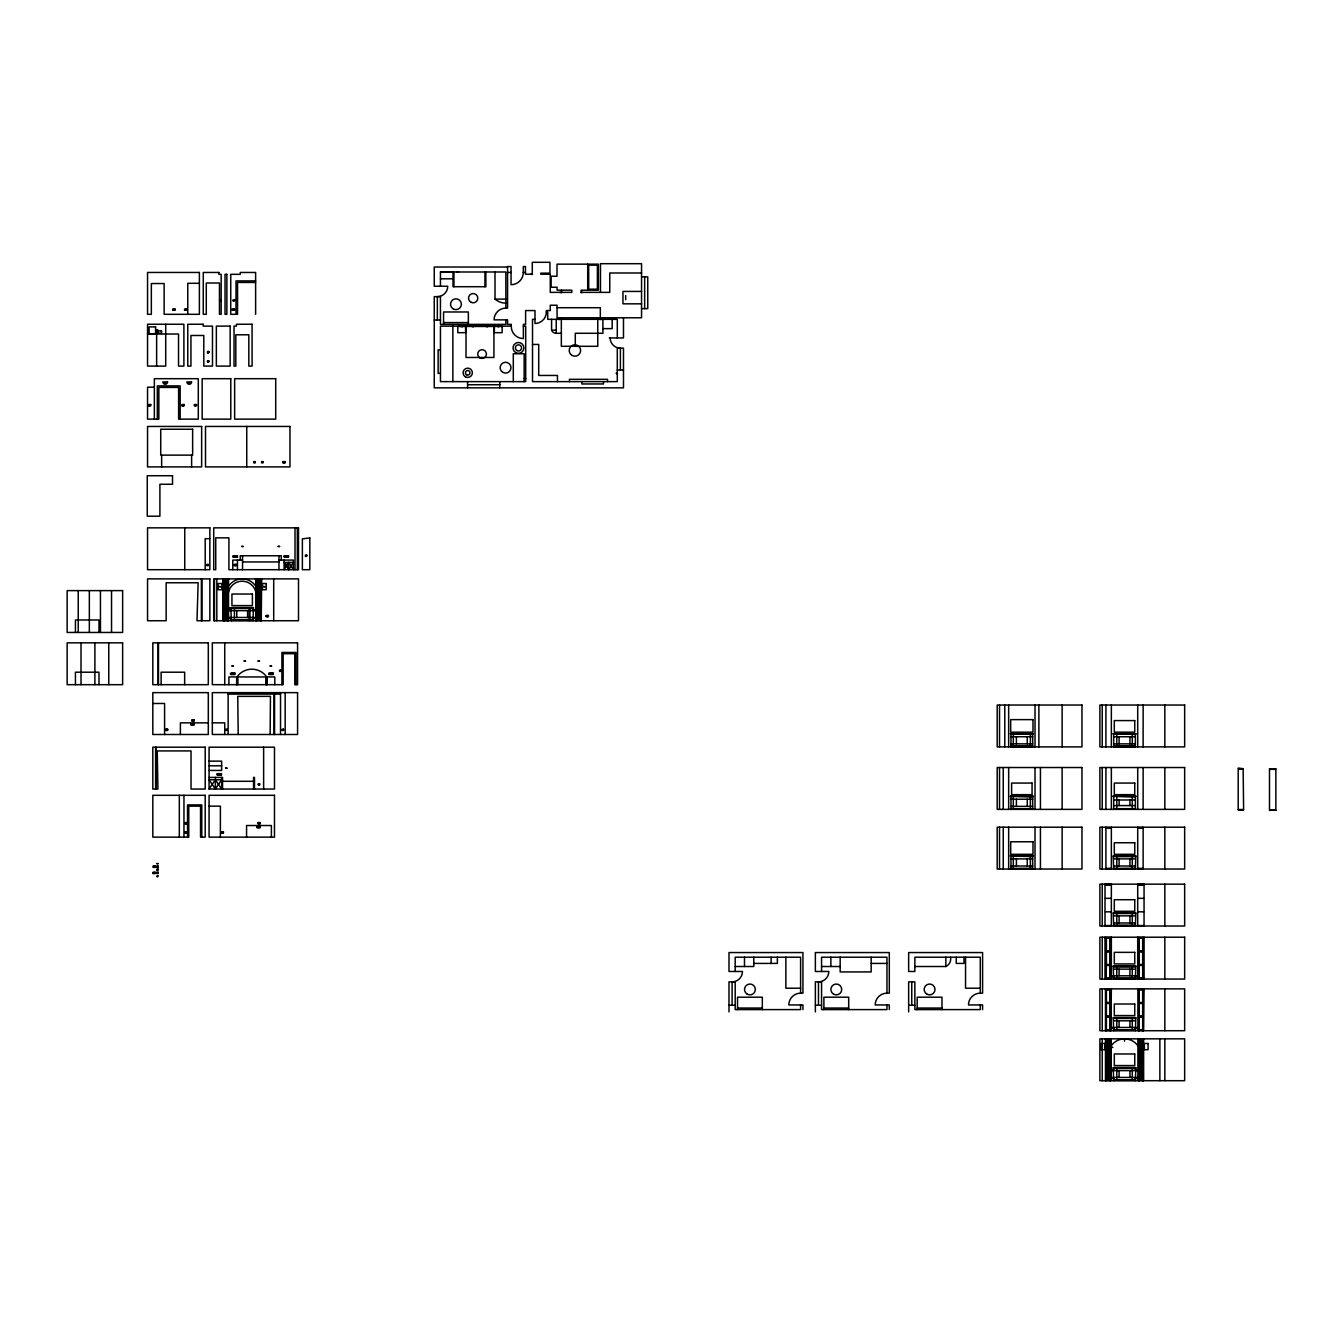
<?xml version="1.0" encoding="UTF-8"?>
<svg xmlns="http://www.w3.org/2000/svg" width="1343" height="1343" viewBox="0 0 1343 1343"><rect width="100%" height="100%" fill="white"/><g stroke="black" fill="none" stroke-linecap="round" stroke-linejoin="round"><path stroke-width="1.5" d="M224.029 606.163L224.029 586.169L225.809 579.823L227.152 581.401M224.919 619.811L224.029 610.276L224.919 607.086L224.029 607.086L224.029 619.794L227.605 619.794L227.588 579.823L222.636 578.883M950.71 957.206L950.71 958.969A8.327 8.327 0 0 1 945.858 966.507L914.868 966.507M1106.095 1039.784L1106.095 1080.695L1099.883 1080.695L1099.883 1038.844L1184.66 1038.844L1184.66 1080.695L1106.397 1080.695L1106.397 1039.784L1105.004 1038.861M1109.519 1055.01L1108.176 1053.416L1107.287 1056.588L1109.066 1062.951L1108.176 1066.124L1109.973 1062.951L1109.083 1059.778L1109.973 1056.605L1109.083 1053.416L1106.397 1053.416L1109.083 1062.951M1109.973 1080.695L1109.956 1039.784L1107.287 1049.319L1108.176 1052.492L1109.519 1050.898M1142.675 1080.695L1142.658 1039.784L1139.099 1052.492L1139.099 1080.695M154.126 872.883L155.217 872.883L154.126 872.984M156.913 876.173L157.668 876.828L158.054 875.821M185.67 309.729C188.104 308.974 183.068 310.485 185.636 309.612M191.965 724.616C196.347 724.112 189.951 724.599 191.864 724.582M218.17 774.357C221.142 774.693 215.316 774.105 218.103 774.139M233.363 309.696C235.697 308.924 230.761 310.468 233.397 309.545M222.317 832.425C219.362 832.492 225.439 832.559 222.35 832.459M287.419 556.556C290.289 555.985 284.615 556.757 287.352 556.69M256.731 620.735L256.731 606.163L258.511 606.163L258.964 602.99L258.511 593.455L259.854 595.05M154.143 872.782L153.052 873.118L154.059 872.715M224.919 589.342L227.588 579.823L228.982 578.883M227.152 604.568L225.825 606.163L226.715 602.99L224.919 596.611L225.809 593.455L226.715 593.455L227.605 599.801L225.825 606.163L224.482 604.568M224.919 602.99L227.605 593.455M224.482 608.681L225.809 607.086L226.698 610.276L225.809 611.82L224.919 610.242L226.698 607.086L227.605 610.276L226.715 619.811M224.029 619.794L227.152 611.854M260.307 620.735L256.731 607.086L260.307 607.086L260.307 619.794L256.731 619.794L260.307 607.086L260.29 579.823L255.338 578.883M1109.066 1039.784L1109.956 1049.319L1108.176 1052.492L1106.397 1046.13L1108.176 1039.784L1111.349 1038.861M1108.176 1064.512L1107.287 1062.934L1109.973 1053.416L1109.083 1053.416M1106.397 1079.772L1109.956 1079.772L1106.397 1067.064L1108.176 1067.064L1109.066 1070.237L1108.176 1071.798L1107.287 1070.22L1108.176 1067.064L1109.956 1067.064L1106.397 1079.772M1107.287 1079.772L1106.397 1070.237L1107.287 1067.064M1109.519 1078.177L1108.176 1079.772L1107.287 1076.599L1109.956 1070.237L1109.066 1067.064M1142.221 1068.642L1142.658 1067.064L1139.099 1067.064L1142.675 1079.772L1139.099 1079.772L1142.221 1068.642L1140.879 1067.064L1139.552 1068.642M224.919 579.823L224.029 582.996L224.919 592.532M224.701 583.785L225.809 579.823L224.482 581.401M224.919 606.163L224.029 596.628L224.919 593.455L224.029 593.455L226.715 602.99M224.029 592.532L225.809 592.532L227.588 586.169L225.809 579.823L224.029 582.996L227.605 589.342L226.698 592.532M224.482 595.05L225.809 593.455L227.605 596.628L226.715 599.817L227.605 602.99L226.715 606.163L227.605 606.163M227.152 608.681L225.809 607.086L224.029 610.276L226.715 616.622L225.809 618.183L224.919 616.605L227.605 607.086M257.621 579.823L256.731 606.163L260.307 593.455L256.731 593.455L260.307 606.163L259.4 606.163L260.29 602.99L259.417 593.455M257.621 593.455L256.731 596.628L257.621 606.163M259.4 592.532L260.29 589.342L259.4 579.807M257.621 607.086L256.731 610.276L257.621 619.794M257.184 604.568L258.511 606.163L260.307 599.801L258.511 593.455L257.184 595.05M259.417 619.794L260.307 610.276L259.417 607.086M1109.519 1041.379L1107.287 1039.784L1106.397 1042.957L1107.287 1052.492M1107.068 1043.746L1108.176 1039.784L1106.85 1041.379L1109.956 1052.492L1106.397 1052.492M1107.287 1053.416L1106.397 1062.951L1107.287 1066.124L1109.519 1064.546M1106.85 1050.898L1108.176 1052.492L1109.956 1046.147L1108.176 1039.784L1106.397 1042.957L1109.956 1049.319L1109.066 1052.492M1106.85 1064.546L1108.176 1066.124L1109.956 1059.778L1109.956 1056.605L1108.176 1053.416L1106.85 1055.01M1106.397 1073.41L1108.176 1067.064L1109.519 1068.642M1109.083 1079.772L1109.956 1070.237L1108.176 1067.064L1106.85 1068.642M1144.051 1038.844L1139.989 1039.784L1139.099 1042.957L1139.989 1046.13L1139.099 1052.492L1142.658 1052.492L1139.099 1039.784L1139.989 1052.492M1139.989 1053.416L1139.099 1056.605L1139.989 1066.124M1141.768 1052.492L1142.658 1042.957L1141.768 1039.784M1139.989 1067.064L1139.099 1070.237L1139.989 1079.772M1141.768 1066.124L1142.675 1066.124L1139.099 1053.416L1142.658 1053.416L1139.099 1066.124L1141.768 1066.124L1142.658 1062.951L1141.768 1053.416M1141.785 1079.772L1142.675 1076.582L1139.099 1070.237L1140.879 1067.064L1142.675 1073.41L1140.879 1079.772L1139.552 1078.177M258.292 581.401L258.292 584.574M258.729 584.574L258.729 581.401M258.292 587.764L258.292 590.937M258.746 590.937L258.746 587.764M258.292 595.05L258.292 598.223M258.746 598.223L258.746 595.05M258.292 601.395L258.292 604.568M258.746 604.568L258.746 601.395M258.292 608.681L258.292 611.854M258.746 611.854L258.746 608.681M258.292 615.044L258.292 618.216M258.746 618.216L258.746 615.044M1140.66 1041.379L1140.66 1044.552M1141.097 1044.552L1141.097 1041.379M1140.66 1047.725L1140.66 1050.898M1141.097 1050.898L1141.097 1047.725M1140.66 1055.01L1140.66 1058.183M1141.114 1058.183L1141.114 1055.01M1140.66 1061.356L1140.66 1064.546M1141.114 1064.546L1140.879 1053.416L1142.221 1055.01M1140.66 1068.642L1140.66 1071.832M1141.114 1071.832L1141.114 1068.642M1140.66 1075.004L1140.66 1078.177M1141.114 1078.177L1141.114 1075.004M261.23 620.735L261.684 578.883M1111.349 979.064L1111.349 937.213M1110.896 1030.719L1111.349 988.868M1144.051 979.064L1144.051 937.213M1143.598 1030.719L1144.051 988.868M253.004 620.735L253.474 607.556L230.845 607.556L231.315 620.735M1105.004 979.064L1105.004 937.213M1135.372 979.064L1135.842 965.886L1113.213 965.886L1113.683 979.064M1137.706 979.064L1137.706 937.213M1135.372 1030.719L1135.842 1017.541L1113.213 1017.541L1113.683 1030.719M1135.372 1080.695L1135.842 1067.517L1113.213 1067.517L1113.683 1080.695M224.482 590.937L225.809 592.532L227.605 589.342L226.698 579.823M226.262 595.05L227.605 596.628L224.029 602.99L225.825 606.163L227.605 602.99L224.029 596.628L225.809 593.455L227.152 595.05M258.511 606.163L258.511 593.455L256.731 599.801L258.511 606.163L260.29 602.99L256.731 596.628L258.511 593.455L260.307 596.628L256.731 602.99L258.511 606.163L259.854 604.568M1108.63 1055.01L1109.973 1056.605L1106.397 1062.951L1108.176 1066.124L1109.973 1062.951L1106.397 1056.605L1108.176 1053.416L1109.083 1056.605L1108.176 1058.15M1109.519 1071.832L1106.397 1076.599L1108.176 1079.772L1109.973 1073.41L1108.176 1067.064L1106.397 1070.237L1109.973 1076.599L1108.176 1079.772L1106.85 1078.177M224.919 582.963L225.809 587.764L224.919 589.342L225.809 592.532L227.605 592.532L224.029 579.823M224.919 596.628L225.809 593.455L226.715 596.628L225.809 598.189M225.809 601.395L224.919 602.99L225.809 604.551M224.919 610.259L225.809 607.086L227.605 610.276L224.029 616.622L225.825 619.811L227.152 618.216M224.919 616.622L225.809 613.449L224.482 611.854M1107.287 1049.303L1108.176 1047.725L1107.287 1042.94M1107.287 1062.951L1108.176 1061.373M1107.287 1070.237L1108.176 1067.064M1107.287 1076.582L1106.85 1075.004L1108.176 1073.41L1109.083 1076.599L1108.176 1078.144L1107.287 1076.566L1108.176 1073.41L1106.85 1071.832M225.809 584.558L226.698 582.996L225.809 579.823L227.588 582.996L224.029 589.342L225.809 592.532L227.152 590.937M225.809 590.903L226.698 589.359L225.809 587.764M1108.176 1044.518L1109.066 1042.957L1108.176 1039.784L1109.956 1042.957L1106.397 1049.319L1108.176 1052.492M1108.176 1050.881L1109.066 1049.319L1108.176 1047.725M278.975 560.081L293.378 560.081L293.378 569.701L288.745 562.415L284.095 569.701L284.095 560.081M288.745 569.701L293.378 562.415L284.095 562.415L288.745 569.701L288.745 562.415M1111.349 869.039L1111.349 827.204M1143.128 869.039L1143.128 827.204M1243.148 768.851L1238.196 768.146L1238.196 809.997L1243.618 809.997L1243.148 768.851L1238.649 768.851M1105.927 869.039L1105.927 827.204M1111.349 926.015L1111.349 884.164M1135.372 869.039L1135.842 855.877L1113.213 855.877L1113.683 869.039M1137.706 869.039L1137.706 827.204M1105.004 926.015L1105.004 884.164M1144.051 926.015L1144.051 884.164M1135.372 926.015L1135.842 912.837L1113.213 912.837L1113.683 926.015M1137.706 926.015L1137.706 884.164M1275.85 810.5L1275.85 768.649M1269.488 810.5L1269.488 768.649M209.072 789.046L209.072 747.195L274.476 747.195L274.476 789.046L209.072 789.046L215.35 779.746L221.629 789.046L221.629 777.412M215.35 789.046L221.629 779.746L209.072 779.746L215.35 789.046L215.35 777.412M195.591 405.653L195.591 404.73M233.716 673.363L233.716 674.304M271.085 674.304L271.84 673.363M225.372 581.401L224.029 582.996L225.372 584.574M226.262 584.574L227.588 582.996L226.262 581.401M225.809 592.532L224.482 587.764L227.152 584.574M225.372 587.764L224.029 589.342L225.372 590.937M226.262 590.937L227.605 589.342L226.262 587.764M226.262 598.223L227.605 596.628M225.825 606.163L224.482 601.395L227.152 598.223M225.372 601.395L224.029 602.99L225.372 604.568M226.262 604.568L227.605 602.99L226.262 601.395M225.372 608.681L224.029 610.276L225.372 611.854M226.262 611.854L227.588 610.276L226.262 608.681M225.809 613.449L227.605 616.622L225.825 619.811L224.482 615.044L225.809 613.449L227.152 615.044M225.372 615.044L224.029 616.622L225.372 618.216M226.262 618.216L227.605 616.622L226.262 615.044M257.184 581.401L258.511 579.823L259.854 581.401M258.074 581.401L256.731 582.996L260.29 589.342L258.511 592.532L257.184 590.937M258.964 584.574L260.29 582.996L258.511 579.823L256.731 582.996L258.074 584.574M259.854 590.937L258.511 592.532L257.184 587.764L259.854 584.574M258.074 587.764L256.731 589.342L257.621 592.532M258.964 590.937L260.29 589.342L258.964 587.764M258.074 595.05L256.731 596.628L258.074 598.223M258.964 598.223L260.29 596.628L258.964 595.05M257.184 601.395L259.854 598.223M258.074 601.395L256.731 602.99L258.074 604.568M258.964 604.568L260.29 602.99L258.964 601.395M257.184 608.681L258.527 607.086L259.854 608.681M258.074 608.681L256.731 610.276L260.307 616.622L258.527 619.794L257.184 618.216M258.964 611.854L260.307 610.276L258.527 607.086L256.731 610.276L258.074 611.854M259.854 618.216L258.527 619.794L257.184 615.044L259.854 611.854M258.074 615.044L256.731 616.622L258.527 619.794L260.307 613.449L258.527 607.086L257.184 615.044M258.964 618.216L260.307 616.622L258.964 615.044M1107.74 1041.379L1106.397 1042.957L1107.74 1044.552M1108.63 1044.552L1109.956 1042.957L1108.63 1041.379M1106.85 1047.725L1109.519 1044.552M1107.74 1047.725L1106.397 1049.319L1107.74 1050.898M1108.63 1050.898L1109.956 1049.319L1108.63 1047.725M1107.74 1055.01L1106.397 1056.605L1107.74 1058.183M1108.63 1058.183L1109.973 1056.605M1108.176 1066.124L1106.85 1061.373L1109.519 1058.183M1107.74 1061.373L1106.397 1062.951L1107.74 1064.546M1108.63 1064.546L1109.973 1062.951L1108.63 1061.373M1107.74 1068.642L1106.397 1070.237L1107.74 1071.832M1108.63 1071.832L1109.956 1070.237L1108.63 1068.642M1107.74 1075.004L1106.397 1076.599L1107.74 1078.177M1108.63 1078.177L1109.973 1076.599L1108.63 1075.004M1139.552 1041.379L1140.879 1039.784L1142.221 1041.362M1140.442 1041.379L1139.099 1042.957L1142.658 1049.319L1140.879 1052.492L1139.552 1050.898M1141.332 1044.552L1142.658 1042.957L1140.879 1039.784L1139.099 1042.957L1140.442 1044.552M1142.221 1050.898L1140.879 1052.492L1139.552 1047.725L1142.221 1044.552M1140.442 1047.725L1139.099 1049.319L1140.879 1052.492L1142.658 1046.13L1140.879 1039.784L1139.552 1047.725M1141.332 1050.898L1142.658 1049.319L1141.332 1047.725M1139.552 1055.01L1140.879 1053.416L1142.658 1056.605L1139.099 1062.951L1140.879 1066.124L1142.221 1064.546M1140.442 1055.01L1139.099 1056.605L1142.658 1062.951L1140.879 1066.124L1139.552 1064.546M1141.332 1058.183L1142.658 1056.605L1141.332 1055.01M1142.221 1058.183L1140.879 1066.124L1139.552 1061.356L1142.221 1058.183L1140.879 1053.416L1139.099 1056.605L1140.442 1058.183M1140.442 1061.356L1139.099 1062.951L1140.442 1064.546M1141.332 1064.546L1142.658 1062.951L1141.332 1061.356M1140.442 1068.642L1139.099 1070.237L1140.442 1071.832M1141.332 1071.832L1142.675 1070.237L1141.785 1067.064M1142.221 1078.177L1140.879 1079.772L1139.552 1075.004L1142.221 1071.832M1140.442 1075.004L1139.099 1076.599L1140.879 1079.772L1142.675 1076.582L1141.785 1073.41L1142.675 1070.237L1140.879 1067.064L1139.552 1075.004M1141.332 1078.177L1142.675 1076.582L1141.332 1075.004M225.372 595.05L224.029 596.628L225.372 598.223M208.601 351.681L207.678 352.621L208.601 351.681L207.678 351.681L208.601 352.621M1032.683 734.42L1033.455 733.714L1010.221 733.714L1032.683 734.42L1032.683 746.893M1032.683 796.903L1033.455 796.198L1010.221 796.198L1032.683 796.903L1032.683 809.376M1135.372 734.42L1136.161 733.714L1112.911 733.714L1135.372 734.42L1135.372 746.893M1032.683 856.565L1033.455 855.877L1010.221 855.877L1032.683 856.565L1032.683 869.039M1135.372 796.903L1136.161 796.198L1112.911 796.198L1135.372 796.903L1135.372 809.376M156.997 332.074C157.282 326.836 156.695 334.961 156.93 332.04M224.029 620.735L223.878 578.883M507.57 267.022L434.259 267.022L434.259 286.244L447.739 286.244A10.391 10.391 0 0 1 437.348 296.635L437.348 320.037M440.454 286.244L440.454 271.991L505.858 271.991L505.858 308.101A11.785 11.785 0 0 0 494.073 319.869L507.57 319.869L507.57 324.368L511.28 324.368L511.28 326.467A12.087 12.087 0 0 0 523.367 338.554L523.367 324.368L525.617 324.368L525.617 310.569L535.001 310.569L535.001 323.512A11.55 11.55 0 0 0 546.383 311.979L546.383 310.569L550.261 310.569L550.261 305.23L557.076 305.23L557.076 317.787L641.551 317.787L641.551 263.698L600.472 263.698L600.472 292.371M507.57 272.444L511.045 272.444M505.858 308.101L507.57 308.101L507.57 266.552L511.045 266.552L511.045 284.699A12.238 12.238 0 0 0 523.3 272.444L525.466 272.444M641.551 272.998L609.772 272.998L609.772 292.371L581.099 292.371M532.281 274.224L525.466 274.224L525.466 266.552L523.3 266.552L523.3 272.444M641.551 276.859L647.746 276.859L647.746 308.638L641.551 308.638M440.454 278.807L453.011 278.807M255.606 280.905L236.015 280.905L236.015 314.312M255.539 282.45L237.56 282.45L237.56 314.312L230.744 314.312L230.744 274.325L240.279 274.325L240.279 272.461L255.623 272.461L255.623 314.312M199.385 283.306L187.768 283.306L187.768 314.312M641.551 291.431L622.951 291.431L622.951 303.837L641.551 303.837M495.013 271.991L495.013 299.12L505.858 299.12M220.94 299.724L219.681 299.724L219.681 301L220.94 301M557.076 307.715L600.321 307.715L600.321 317.787M546.383 311.979L547.709 311.979L547.709 319.332L617.293 319.332L617.293 337.932M535.001 319.332L532.516 319.332L532.516 381.63L617.293 381.63L617.293 348.156L623.488 348.156L623.488 387.842L434.259 387.842L434.259 296.635L440.454 296.635L440.454 324.368L505.858 324.368L505.858 319.869M434.259 320.037L440.454 320.037M443.559 322.589L468.354 322.589M511.28 326.148L440.454 326.148L440.454 381.63L525.701 381.63L525.701 326.148L523.367 326.148M602.889 328.632L612.173 328.632L612.173 319.332M551.587 319.332L551.587 330.177L556.237 330.177M156.359 330.966L157.635 330.966M156.359 332.074L157.635 332.074M551.587 330.177A4.868 4.868 0 0 0 556.237 333.282L561.34 333.282M147.545 334.021L178.535 334.021L178.535 366.102L183.89 366.102L183.89 324.251L147.545 324.251L147.545 366.102L165.709 366.102L165.709 324.251M609.386 337.932L623.488 337.932L623.488 317.787M532.516 344.446L538.711 344.446L538.711 375.452L557.463 375.452L557.463 381.647M440.454 349.784L438.137 349.784L438.137 373.354L440.454 373.354M617.293 370.013L623.488 370.013M617.293 373.27L616.135 373.27L617.293 374.042M524.156 378.541L525.701 378.541M467.582 384.736L499.814 384.736M154.361 387.204L147.545 387.204L147.545 419.134L158.86 419.134L158.86 387.439L178.619 387.439L178.619 419.134L198.294 419.134L198.294 378.692L154.361 378.692L154.361 419.134M148.72 404.73L148.72 405.653M149.812 404.73L149.812 405.653M195.255 404.73L195.255 405.653M209.844 538.694L205.194 538.694L205.194 569.701M236.486 556.052L237.258 556.992M284.28 556.052L285.035 556.992M286.126 556.052L285.371 556.992M242.546 560.081L232.792 560.081L232.792 569.701M242.546 561.945L278.975 561.945M222.787 579.202L228.83 579.202M255.489 579.202L261.532 579.202M222.938 579.505L228.679 579.505M255.64 579.505L261.381 579.505M261.23 579.823L260.29 579.823L256.731 592.532L260.307 592.532L256.731 579.823L256.731 589.342L258.511 592.532L260.29 586.169L258.511 579.823L257.184 587.764M224.029 592.834L227.605 592.834M256.731 592.834L260.307 592.834M224.029 593.153L227.605 593.136M256.731 593.136L260.307 593.136M224.029 606.482L227.605 606.465M256.731 606.465L260.307 606.465M224.029 606.784L227.605 606.784M256.731 606.784L260.307 606.784M253.323 607.875L227.521 608.026L227.605 620.735M231.164 608.178L253.172 608.178M231.315 608.48L253.004 608.48M228.528 609.722L231.315 609.722M253.004 609.722L255.808 609.722M228.528 610.041L231.315 610.041M253.004 610.041L255.808 610.041M228.528 610.343L231.315 610.343M253.004 610.343L255.808 610.343M228.528 610.662L255.808 610.662M228.528 617.478L255.808 617.478M228.528 617.78L231.315 617.78M253.004 617.78L255.808 617.78M228.528 618.099L231.315 618.099M253.004 618.099L255.808 618.099M228.528 618.401L231.315 618.401M253.004 618.401L255.808 618.401M231.315 619.794L253.004 619.794M224.029 620.113L227.605 620.113M231.315 620.113L253.004 620.113M256.731 620.113L260.307 620.113M224.029 620.416L227.605 620.416M256.731 620.416L260.307 620.416M223.106 620.735L298.499 620.735L298.499 578.883L213.722 578.883L213.722 620.735L223.106 620.735L223.106 579.823M231.315 620.416L253.004 620.416M234.051 673.363L234.051 674.304M236.972 684.678L236.972 676.939L266.737 676.939L266.737 684.678M228.142 694.096L280.519 694.096M152.817 703.48L164.585 703.48L164.585 734.487M208.299 722.853L180.398 722.853L180.398 734.487M212.328 722.853L224.734 722.853L224.734 734.487M1010.725 734.185L1032.952 734.185M1113.431 734.185L1135.641 734.185M1010.994 736.736L1032.683 736.736M1113.683 736.736L1135.372 736.736M1010.994 743.871L1032.683 743.871M1113.683 743.871L1135.372 743.871M1010.994 746.188L1032.683 746.188M1113.683 746.188L1135.372 746.188M1010.994 746.423L1032.683 746.423M1113.683 746.423L1135.372 746.423M1010.994 746.658L1032.683 746.658M1113.683 746.658L1135.372 746.658M209.072 761.145L221.629 761.145L221.629 770.446L209.072 770.446M209.072 765.795L221.629 765.795M1238.498 768.616L1243.299 768.616M1269.655 768.884L1275.699 768.884M1269.806 769.119L1275.548 769.119M1269.958 769.354L1275.38 769.354M221.293 773.853L221.293 774.777M209.072 777.412L222.552 777.412L222.552 789.046M221.629 781.29L254.482 781.29M1010.473 796.433L1033.203 796.433M1113.162 796.433L1135.893 796.433M1010.994 799.219L1032.683 799.219M1113.683 799.992L1135.372 799.992M1113.683 805.582L1135.372 805.582M209.072 806.153L220.386 806.153L220.386 837.142M1010.994 806.354L1032.683 806.354M1010.994 808.671L1032.683 808.671M1113.683 808.671L1135.372 808.671M1010.994 808.906L1032.683 808.906M1113.683 808.906L1135.372 808.906M1010.994 809.141L1032.683 809.141M1113.683 809.141L1135.372 809.141M1238.498 809.527L1243.299 809.527M1238.347 809.762L1243.467 809.762M1269.958 809.795L1275.38 809.795M1269.806 810.03L1275.548 810.03M1269.655 810.265L1275.699 810.265M185.368 822.739L186.291 822.739M185.368 823.662L186.291 823.662M1106.246 827.674L1111.047 827.674M1138.008 827.657L1142.809 827.657M1106.397 827.892L1110.896 827.892M1138.176 827.892L1142.658 827.892M1010.473 856.095L1033.203 856.095M1113.364 856.095L1135.691 856.095M1010.725 856.33L1032.952 856.33M1113.532 856.33L1135.54 856.33M1113.683 856.565L1135.372 856.565M1010.994 858.899L1032.683 858.899M1113.683 858.899L1135.372 858.899M1010.994 866.017L1032.683 866.017M1113.683 866.017L1135.372 866.017M1010.994 868.35L1032.683 868.35M1106.397 868.35L1110.896 868.35M1113.683 868.35L1135.372 868.35M1138.176 868.35L1142.658 868.35M1010.994 868.82L1032.683 868.585M1106.095 868.82L1111.198 868.82M1113.683 868.82L1135.372 868.585M1137.857 868.803L1142.977 868.803M1105.155 884.399L1111.198 884.399M1137.857 884.399L1143.9 884.399M1105.306 884.634L1111.047 884.634M1138.008 884.634L1143.749 884.634M1105.474 884.869L1110.896 884.869M1138.176 884.869L1143.598 884.869M1105.474 898.349L1110.896 898.349M1138.176 898.349L1143.598 898.349M1105.474 911.83L1110.896 911.83M1138.176 911.83L1143.598 911.83M1113.364 913.072L1135.691 913.072M1113.683 913.542L1135.372 913.542M1113.683 915.859L1135.372 915.859M1113.683 922.994L1135.372 922.994M1113.683 925.31L1135.372 925.31M1105.306 925.545L1111.047 925.545M1113.683 925.545L1135.372 925.545M1138.008 925.545L1143.749 925.545M1105.155 925.78L1111.198 925.78M1113.683 925.78L1135.372 925.78M1137.857 925.78L1143.9 925.78M1105.155 937.532L1111.198 937.532M1137.857 937.532L1143.9 937.532M1105.306 937.834L1111.047 937.834M1138.008 937.834L1143.749 937.834M1105.474 938.153L1110.896 938.153M1138.176 938.153L1143.598 938.153M1106.397 938.153L1106.397 950.861L1109.956 950.861L1109.973 978.14M1139.099 950.861L1142.658 950.861M1106.397 950.861L1109.956 951.163M1139.099 951.163L1142.658 951.163M1106.397 951.482L1109.956 951.482M1139.099 951.482L1142.658 951.482M1106.397 951.784L1109.956 951.784M1139.099 951.784L1142.658 951.784M753.792 963.418L777.362 963.418L777.362 957.206M871.171 963.418L886.968 963.418M1106.397 964.492L1109.956 964.492M1139.099 964.492L1142.658 964.492M1106.397 964.811L1109.956 964.811M1139.099 964.811L1142.658 964.811M1106.397 965.113L1109.956 965.113M1139.099 965.113L1142.658 965.113M1106.095 938.153L1106.095 978.14L1106.397 965.432L1109.956 965.432M1138.797 938.153L1138.797 978.14L1139.099 965.432L1142.658 965.432L1142.658 938.153M1113.364 966.205L1135.691 966.205M735.192 966.507L753.792 966.507L753.792 957.206M821.563 966.507L840.164 966.507M1113.532 966.507L1135.54 966.507M1113.683 966.826L1135.372 966.826M1113.683 969.142L1135.372 969.142M1110.896 975.807L1138.176 975.807M1110.896 976.126L1113.683 976.126M1135.372 976.126L1138.176 976.126M1110.896 976.428L1113.683 976.428M1135.372 976.428L1138.176 976.428M1110.896 976.747L1113.683 976.747M1135.372 976.747L1138.176 976.747M1105.474 978.14L1110.896 978.14M1113.683 978.14L1135.372 978.14M1138.176 978.14L1143.598 978.14M1113.683 978.443L1135.372 978.443M1105.306 978.443L1111.047 978.443M1113.683 978.762L1135.372 978.762M1138.008 978.443L1143.749 978.443M800.596 988.213L785.873 988.213L785.873 957.206M980.272 988.213L965.55 988.213L965.55 957.206M1105.155 989.187L1111.198 989.187M1137.857 989.17L1143.9 989.17M1105.306 989.489L1111.047 989.489M1138.008 989.489L1143.749 989.489M1105.004 988.868L1105.474 989.791L1110.896 989.791M1137.706 988.868L1138.176 989.791L1143.598 989.791M802.929 1009.6L802.929 1004.95L788.828 1004.95A11.785 11.785 0 0 1 800.596 993.165L802.929 993.165L802.929 952.556L728.997 952.556L728.997 971.476L742.478 971.476A10.391 10.391 0 0 1 732.103 981.851L732.103 1005.252M889.301 1009.6L889.301 1004.95L875.2 1004.95A11.785 11.785 0 0 1 886.968 993.165L889.301 993.165L889.301 952.556L815.369 952.556L815.369 971.476L828.849 971.476A10.391 10.391 0 0 1 818.475 981.851L818.475 1005.252M980.272 993.165L982.589 993.165L982.589 952.556L908.657 952.556L908.657 971.476L914.868 971.476L914.868 957.206L980.272 957.206L980.272 993.165A11.785 11.785 0 0 0 968.488 1004.95L982.589 1004.95L982.589 1009.6M1106.397 989.791L1106.397 1002.499L1109.956 1002.516L1109.973 1030.719M1139.099 1002.499L1142.658 1002.499M1106.397 1002.499L1109.956 1002.818M1139.099 1002.818L1142.658 1002.818M1106.397 1003.12L1109.956 1003.12M1139.099 1003.12L1142.658 1003.12M1106.397 1003.439L1109.956 1003.439M1139.099 1003.439L1142.658 1003.439M728.997 1005.252L735.192 1005.252M815.369 1005.252L821.563 1005.252M908.657 1005.252L914.868 1005.252M737.525 1008.056L762.32 1008.056M823.897 1008.056L848.692 1008.056M917.185 1008.056L941.98 1008.056M1106.397 1016.147L1109.956 1016.147M1139.099 1016.147L1142.658 1016.147M1106.397 1016.45L1109.956 1016.45M1139.099 1016.45L1142.658 1016.45M1106.397 1016.769L1109.956 1016.769M1139.099 1016.769L1142.658 1016.769M1106.095 989.791L1106.095 1030.719L1099.883 1030.719L1099.883 988.868L1184.66 988.868L1184.66 1030.719L1106.397 1030.719L1106.397 1017.071L1109.956 1017.071M1139.099 1030.719L1139.099 1017.071L1142.658 1017.071L1142.658 989.791M1113.364 1017.843L1135.691 1017.843M1113.532 1018.162L1135.54 1018.162M1113.683 1018.464L1135.372 1018.464M1113.683 1020.798L1135.372 1020.798M1110.896 1027.462L1138.176 1027.462M1110.896 1027.764L1113.683 1027.764M1135.372 1027.764L1138.176 1027.764M1110.896 1028.083L1113.683 1028.083M1135.372 1028.083L1138.176 1028.083M1110.896 1028.385L1113.683 1028.385M1135.372 1028.385L1138.176 1028.385M1106.397 1029.779L1109.973 1029.779M1113.683 1029.779L1135.372 1029.779M1139.099 1029.779L1142.675 1029.779L1142.658 1017.071M1106.397 1030.098L1109.973 1030.098M1113.683 1030.098L1135.372 1030.098M1139.099 1030.098L1142.675 1030.098M1106.397 1030.4L1109.973 1030.4M1113.683 1030.4L1135.372 1030.4M1139.099 1030.4L1142.675 1030.4M1105.155 1039.163L1111.198 1039.163M1137.857 1039.163L1143.9 1039.163M1105.306 1039.465L1111.047 1039.465M1138.008 1039.465L1143.749 1039.465M1137.706 1038.844L1139.989 1039.784M1107.287 1039.784L1106.397 1039.784L1106.85 1041.379M1106.397 1052.794L1109.956 1052.794M1139.099 1052.794L1142.658 1052.794M1106.397 1053.113L1109.956 1053.113M1139.099 1053.113L1142.658 1053.113M1106.397 1066.124L1107.287 1066.124M1106.397 1066.443L1109.956 1066.443M1139.099 1066.443L1142.658 1066.443M1106.397 1066.745L1109.956 1066.745M1139.099 1066.745L1142.658 1066.745M1113.364 1067.836L1135.691 1067.836M1113.532 1068.138L1135.54 1068.138M1113.683 1068.457L1135.372 1068.457M1110.896 1069.699L1113.683 1069.699M1135.372 1069.699L1138.176 1069.699M1110.896 1070.002L1113.683 1070.002M1135.372 1070.002L1138.176 1070.002M1110.896 1070.321L1113.683 1070.321M1135.372 1070.321L1138.176 1070.321M1110.896 1070.623L1138.176 1070.623M1110.896 1077.439L1138.176 1077.439M1110.896 1077.757L1113.683 1077.757M1135.372 1077.757L1138.176 1077.757M1110.896 1078.06L1113.683 1078.06M1135.372 1078.06L1138.176 1078.06M1110.896 1078.379L1113.683 1078.379M1135.372 1078.379L1138.176 1078.379M1113.683 1079.772L1135.372 1079.772M1113.683 1080.074L1135.372 1080.074M1106.397 1080.074L1109.973 1080.074M1139.099 1080.074L1142.675 1080.074M1106.397 1080.393L1109.973 1080.393M1113.683 1080.393L1135.372 1080.393M1139.099 1080.393L1142.675 1080.393M440.454 271.991L453.934 271.991L453.934 286.714M157.752 875.72L156.896 876.593M1112.827 1047.54L1110.896 1046.247A16.317 16.317 0 0 1 1138.176 1046.197M1109.519 1047.725L1106.85 1044.552M1109.519 1061.373L1106.85 1058.183M1108.176 1073.41L1109.519 1075.004M227.152 587.764L224.482 584.574M227.152 601.395L224.482 598.223M1141.332 1041.379L1142.658 1042.957L1139.099 1049.319L1140.442 1050.898M1139.552 1044.552L1142.221 1047.725M1139.552 1058.183L1142.221 1061.356M1141.332 1068.642L1142.675 1070.237L1139.099 1076.599L1140.442 1078.177M1139.552 1071.832L1142.221 1075.004M258.964 581.401L260.29 582.996L256.731 589.342L258.074 590.937M257.184 584.574L259.854 587.764M257.184 598.223L259.854 601.395M258.964 608.681L260.307 610.276L256.731 616.622L258.074 618.216M257.184 611.854L259.854 615.027M224.482 618.216L225.825 619.811L227.605 613.449L225.809 607.086L224.482 615.044M271.085 673.363L271.84 674.304M1108.176 1041.379L1109.066 1042.957M1108.176 1055.01L1109.066 1056.605M1108.176 1068.659L1109.066 1070.237M1108.176 1075.004L1109.066 1076.599M225.809 581.401L226.698 582.996M225.809 595.05L226.715 596.645M225.809 608.681L226.698 610.276M225.809 615.044L226.715 616.638M1139.552 1061.356L1140.879 1053.416L1140.879 1066.124L1141.114 1061.356M1106.85 1061.373L1108.176 1053.416L1109.956 1059.778M1106.397 1073.41L1106.85 1075.004M224.029 586.169L224.482 587.764M224.482 601.395L225.809 593.455L227.605 599.817M224.029 607.086L227.605 619.794M1143.296 978.14L1143.279 938.153M1142.977 978.14L1142.977 938.153M1142.658 965.432L1142.675 978.14M1138.478 978.14L1138.478 938.153M1110.594 978.14L1110.577 938.153M1110.577 1039.784L1110.594 1080.695M1110.275 978.14L1110.275 938.153M1110.275 1039.784L1110.275 1080.695M1105.776 978.14L1105.776 938.153M228.209 579.823L228.226 620.735M227.907 579.823L227.907 620.735M1164.834 705.025L1164.834 746.876M1164.834 767.508L1164.834 809.359M1164.834 827.187L1164.834 869.039M1164.834 884.147L1164.834 925.999M1164.834 937.213L1164.834 979.047M1164.834 988.851L1164.834 1030.702M1164.834 1038.844L1164.834 1080.695M1159.865 1038.844L1159.865 1080.695M1143.598 1039.784L1143.598 1080.695M1143.279 989.791L1143.296 1030.719M1143.279 1039.784L1143.296 1080.695M1143.128 705.041L1143.128 746.893M1143.128 767.524L1143.128 809.376M1142.977 989.791L1142.977 1030.719M1142.977 1039.784L1142.977 1080.695M1142.675 1029.779L1142.675 1030.719M1139.099 938.153L1139.099 965.432M1139.099 989.791L1139.099 1017.071M1138.797 989.791L1138.797 1030.719M1138.797 1039.784L1138.797 1080.695M1138.478 989.791L1138.478 1030.719M1138.478 1039.784L1138.478 1080.695M1138.176 989.791L1138.176 1030.719M1138.176 1039.784L1138.176 1080.695M1137.706 705.041L1137.706 746.893M1137.706 767.524L1137.706 809.376M1132.283 734.42L1132.283 746.188M1132.283 796.903L1132.283 808.671M1132.283 856.565L1132.283 868.35M1132.283 913.542L1132.283 925.31M1132.283 966.826L1132.283 978.14M1132.283 1018.464L1132.283 1029.779M1132.283 1068.457L1132.283 1079.772M1129.95 736.736L1129.95 743.871M1129.95 799.992L1129.95 805.582M1129.95 858.899L1129.95 866.017M1129.95 915.859L1129.95 922.994M1129.95 969.142L1129.95 975.807M1129.95 1020.798L1129.95 1027.462M1129.95 1070.774L1129.95 1077.439M1124.511 1038.861L1124.511 1041.178M1119.105 736.736L1119.105 743.871M1119.105 799.992L1119.105 805.582M1119.105 858.899L1119.105 866.017M1119.105 915.859L1119.105 922.994M1119.105 969.142L1119.105 975.807M1119.105 1020.798L1119.105 1027.462M1119.105 1070.774L1119.105 1077.439M1116.788 734.42L1116.788 746.188M1116.788 796.903L1116.788 808.671M1116.788 856.565L1116.788 868.35M1116.788 913.542L1116.788 925.31M1116.788 966.826L1116.788 978.14M1116.788 1018.464L1116.788 1029.779M1116.788 1068.457L1116.788 1079.772M1113.683 734.42L1113.683 746.893M1113.683 796.903L1113.683 809.376M1111.349 705.041L1111.349 746.893M1111.349 767.524L1111.349 809.376M1110.896 1039.784L1110.896 1080.695M1110.577 989.791L1110.594 1030.719M1110.275 989.791L1110.275 1030.719M1109.956 938.153L1109.956 950.861M1109.956 989.791L1109.956 1002.516M1106.397 951.163L1106.397 965.432M1106.397 1002.818L1106.397 1017.071M1106.397 1053.416L1106.397 1059.879M1105.927 705.041L1105.927 746.893M1105.927 767.524L1105.927 809.376M1105.776 989.791L1105.776 1030.719M1105.776 1039.784L1105.776 1080.695M1105.474 989.791L1105.474 1030.719M1105.474 1039.784L1105.474 1080.695M1102.217 705.041L1102.217 746.893M1102.217 767.524L1102.217 809.376M1102.217 827.204L1102.217 869.039M1102.217 884.164L1102.217 926.015M1102.217 937.213L1102.217 979.064M1102.217 988.868L1102.217 1030.719M1102.217 1038.844L1102.217 1080.695M1062.128 705.025L1062.128 746.876M1062.128 767.508L1062.128 809.359M1062.128 827.187L1062.128 869.039M1040.439 767.524L1040.439 809.376M1040.439 827.204L1040.439 869.039M1038.878 705.041L1038.878 746.893M1035.017 705.041L1035.017 746.893M1035.017 767.524L1035.017 809.376M1035.017 827.204L1035.017 869.039M1030.366 734.42L1030.366 746.188M1030.366 796.903L1030.366 808.671M1030.366 856.565L1030.366 868.35M1027.261 736.736L1027.261 743.871M1027.261 799.219L1027.261 806.354M1027.261 858.899L1027.261 866.017M1016.416 736.736L1016.416 743.871M1016.416 799.219L1016.416 806.354M1016.416 858.899L1016.416 866.017M1013.31 734.42L1013.31 746.188M1013.31 796.903L1013.31 808.671M1013.31 856.565L1013.31 868.35M1010.994 734.42L1010.994 746.893M1010.994 796.903L1010.994 809.376M1010.994 856.565L1010.994 869.039M1008.66 705.041L1008.66 746.893M1008.66 767.524L1008.66 809.376M1008.66 827.204L1008.66 869.039M1004.782 705.058L1004.782 746.909M1003.238 767.524L1003.238 809.376M1003.238 827.221L1003.238 869.055M999.528 705.041L999.528 746.893M999.528 767.524L999.528 809.376M999.528 827.204L999.528 869.039M980.272 1004.95L980.272 1009.6L914.868 1009.6L914.868 981.851L908.657 981.851L908.657 1011.917M963.989 957.206L963.989 963.418L956.25 963.418L956.25 957.206M945.858 957.206L945.858 966.507M941.98 1009.6L941.98 997.194L917.185 997.194L917.185 1009.6M911.763 981.851L911.763 1005.252M886.968 993.165L886.968 957.206L821.563 957.206L821.563 971.476M886.968 1004.95L886.968 1009.6L821.563 1009.6L821.563 981.851L815.369 981.851L815.369 1011.917M871.171 957.206L871.171 971.929L840.164 971.929L840.164 957.206M848.692 1009.6L848.692 997.194L823.897 997.194L823.897 1009.6M830.864 957.206L830.864 966.507M800.596 993.165L800.596 957.206L735.192 957.206L735.192 971.476M800.596 1004.95L800.596 1009.6L735.192 1009.6L735.192 981.851L728.997 981.851L728.997 1011.917M771.134 957.206L771.134 963.418M762.32 1009.6L762.32 997.194L737.525 997.194L737.525 1009.6M744.492 957.206L744.492 966.507M644.657 276.859L644.657 308.638M625.67 295.544L625.67 299.741M620.399 370.013L620.399 348.156A10.224 10.224 0 0 1 610.158 337.932M607.54 381.647L607.54 379.33L569.398 379.33L569.398 381.647M603.494 381.63L603.494 383.964L581.804 383.964L581.804 381.63M602.889 319.332L602.889 333.282L575.291 333.282L575.291 346.309M597.769 319.332L597.769 346.309L561.34 346.293L561.34 319.332M587.697 264.151L587.697 290.189M582.661 292.371L581.099 292.673L581.099 290.189L598.39 290.189L598.39 264.151L557.009 264.151L557.009 276.238L551.117 276.238L551.117 287.251L557.076 287.251L557.076 290.189L571.799 290.189L571.799 292.371L550.261 292.371L550.261 274.224L540.809 274.224L540.809 273.149L549.959 273.149L549.959 262.305L532.281 262.305L532.281 274.543L530.737 274.224M561.575 290.189L561.575 292.673L560.031 292.371M556.237 319.332L556.237 333.282M524.156 381.647L524.156 353.746L513.295 353.746L513.295 381.63M499.814 381.63L499.814 387.842M485.864 271.991L485.864 286.714L453.011 286.714L453.011 271.991M484.941 271.991L484.941 286.714M468.354 324.368L468.354 311.979L443.559 311.979L443.559 324.368M467.582 381.63L467.582 387.842M452.86 326.148L452.86 381.647M297.34 527.849L297.34 569.701M296.014 684.678L296.014 652.446L281.912 652.446L281.912 684.678M295.007 527.849L295.007 569.701M287.402 555.884L287.402 557.16M286.311 555.884L286.311 557.16M286.311 564.413L286.311 565.672M285.203 555.884L285.203 557.16M285.169 692.635L285.169 734.487M283.994 461.623L283.994 462.899M281.291 560.081L281.291 555.75L240.229 555.75L240.229 560.081M280.519 734.487L280.519 693.089L228.142 693.089L228.142 734.487M278.975 555.75L278.975 569.701M274.795 684.678L274.795 676.939L267.039 676.939L267.039 684.678M274.56 692.635L274.56 734.487M274.006 692.635L274.006 734.487M273.703 578.883L273.703 620.735M272.008 673.196L272.008 674.471M271.387 837.142L271.387 825.525L246.575 825.525L246.575 837.142M270.917 673.196L270.917 674.471M270.144 734.487L270.447 696.346L237.745 696.346L238.215 734.487M269.809 673.196L269.809 674.471M267.307 615.463L267.307 616.739M265.796 676.939L265.796 684.678M263.631 747.195L263.631 789.046M260.911 579.823L260.928 620.735M260.609 579.823L260.609 620.735M259.199 822.571L259.199 823.83M259.199 826.432L259.199 827.708M258.091 826.432L258.091 827.708M256.429 579.823L256.429 620.735M256.11 579.823L256.11 620.735M255.808 579.823L255.808 620.735M254.482 789.046L254.482 777.412L253.558 777.412L253.558 789.046M249.916 608.48L249.916 619.794M249.21 608.026L249.21 620.735M247.582 610.813L247.582 617.478M246.743 426.453L246.743 466.911M242.546 555.75L242.546 569.701M237.896 676.939L237.896 684.678M237.442 560.081L237.442 569.701M236.737 610.813L236.737 617.478M236.653 684.678L236.653 676.939L228.914 676.939L228.914 684.678M236.318 555.884L236.318 557.16M235.226 555.884L235.226 557.16M235.226 564.413L235.226 565.672M234.421 608.48L234.421 619.794M234.118 555.884L234.118 557.16M233.883 673.196L233.883 674.471M233.38 309.024L233.38 310.283M232.792 673.196L232.792 674.471M231.684 673.196L231.684 674.471M228.528 579.823L228.528 620.735M224.734 642.844L224.734 684.678M224.264 578.883L224.264 620.735M223.727 579.823L223.727 620.735M223.408 579.823L223.408 620.735M222.334 831.871L222.334 833.13M220.353 773.686L220.353 774.961M219.262 773.686L219.262 774.961M218.154 773.686L218.154 774.961M216.827 578.883L216.827 620.735M214.494 578.883L214.494 620.735M201.937 578.883L201.937 620.735M201.786 837.142L201.786 804.91L187.533 804.91L187.533 837.142M201.4 578.883L201.4 620.735M195.423 404.562L195.423 405.821M193.023 719.898L193.023 721.157M193.023 723.776L193.023 725.035M191.915 723.776L191.915 725.035M191.629 455.126L191.629 466.911M185.653 309.024L185.653 310.283M184.746 527.849L184.746 569.701M184.662 684.678L184.662 672.205L161.11 672.205L161.11 684.678M183.957 795.308L183.957 837.142M183.051 404.562L183.051 405.821M180.163 419.134L180.163 385.894L157.316 385.894L157.316 419.134M179.324 795.308L179.324 837.142M173.885 309.024L173.885 310.283M166.549 729.199L166.549 730.458M161.647 455.126L161.647 466.911M158.474 642.844L158.474 684.678M158.088 642.844L158.088 684.678M157.903 866.269L157.903 867.192M156.963 866.269L156.963 867.192M156.627 334.021L156.627 366.102M155.989 747.195L155.989 789.046M155.603 747.195L155.603 789.046M155.049 866.269L155.049 867.192M154.109 866.101L154.109 867.377L153.941 866.269M154.109 872.279L154.109 873.554M149.644 404.562L149.644 405.821M111.536 590.618L111.536 632.452M108.766 642.844L108.766 684.678M100.44 590.618L100.44 632.452M98.996 632.452L98.996 619.979L75.443 619.979L75.443 632.452M98.996 684.678L98.996 672.205L75.443 672.205L75.443 684.678M94.9 642.844L94.9 684.678M89.343 590.618L89.343 632.452M81.016 642.844L81.016 684.678M78.247 590.618L78.247 632.452M505.858 303.149A16.871 16.871 0 0 1 495.013 299.12M236.972 676.939A18.164 18.164 0 0 1 266.737 676.939M228.528 586.287A16.317 16.317 0 0 1 255.808 586.219M228.528 592.179A13.984 13.984 0 0 1 255.808 592.028M164.434 382.973L165.978 383.124L164.45 382.873M172.794 309.612L174.993 309.696L172.794 309.545M156.678 863.566L158.222 863.717L156.678 863.515M156.913 872.883L157.987 872.95L156.913 872.849M165.441 729.786L167.64 729.87L165.441 729.753M188.456 382.973L190.001 383.124L188.473 382.873M185.284 832.459L186.375 832.542L185.284 832.425M191.915 720.486L194.114 720.57L191.948 720.352M207.594 361.418L208.685 361.519L207.611 361.351M206.99 565.017L208.064 565.084L206.99 565.017M219.228 586.589L220.772 586.74L219.228 586.538M226.044 729.786L227.135 729.87L226.044 729.753M225.658 768.062L227.202 768.213L225.674 767.961M233.027 556.489L235.226 556.556L233.027 556.422M230.593 673.8L232.792 673.867L230.593 673.733M234.118 565L236.318 565.05L234.118 565M232.02 666.027L233.548 666.195L232.02 665.977M241.774 546.4L243.318 546.551L241.79 546.349M244.107 661.075L245.651 661.176L244.107 661.025M253.945 462.227L255.019 462.328L253.945 462.193M261.7 462.227L262.775 462.328L261.7 462.193M258.057 661.075L259.602 661.176L258.057 661.025M263.547 586.589L265.091 586.74L263.564 586.538M257 827.036L260.29 827.103L257 826.969M258.444 784.362L259.518 784.463L258.444 784.329M258.091 823.158L260.29 823.242L258.108 823.125M266.199 616.068L268.399 616.135L266.199 616.034M268.718 673.8L270.917 673.867L268.718 673.733M270.144 666.027L271.689 666.195L270.144 665.977M278.202 546.4L279.747 546.5L278.202 546.349M282.903 462.227L285.102 462.294L282.903 462.193M285.203 565L287.402 565.05L285.203 565M282.299 729.786L283.39 729.904L282.315 729.753M457.04 271.941L458.584 272.041L457.04 271.89M460.918 326.416L462.462 326.517L460.918 326.416M472.232 326.433L473.777 326.534L472.232 326.433M486.183 326.416L487.727 326.517L486.183 326.416M497.498 326.416L499.042 326.517L497.498 326.416M558.016 319.281L559.561 319.382L558.016 319.281M599.549 319.281L601.093 319.382L599.549 319.281M258.511 579.823L258.511 592.532L258.511 579.823M258.527 607.086L258.527 619.794L258.527 607.086M1140.879 1039.784L1140.879 1052.492L1140.879 1039.784M1140.879 1067.064L1140.879 1079.772L1140.879 1067.064M220.185 773.853L219.429 774.777L220.185 773.853M157.92 869.357L156.98 870.281L157.92 869.357M309.813 537.922L302.376 538.845L302.376 569.701L309.813 569.701L309.813 537.922M597.383 265.159L588.704 265.159L588.704 289.181L597.383 289.181L597.383 265.159M199.385 272.461L147.545 272.461L147.545 314.312L151.339 314.312L151.339 283.541L164.131 283.541L164.131 314.312L199.385 314.312L199.385 272.461M218.909 272.461L203.263 272.461L203.263 314.312L206.285 314.312L206.285 283.004L219.463 283.004L219.463 314.312L221.159 314.312L221.159 274.325L218.909 274.325L218.909 272.461M226.866 274.325L225.036 274.325L225.036 314.312L226.866 314.312L226.866 274.325M234.471 299.724L233.212 299.724L233.212 301L234.471 301L234.471 299.724M220.772 299.892L219.849 300.815L220.772 299.892M234.303 299.892L233.38 300.815L234.303 299.892M174.993 309.024L172.794 309.024L172.794 310.283L174.993 310.283L174.993 309.024M186.761 309.024L184.562 309.024L184.562 310.283L186.761 310.283L186.761 309.024M234.471 309.024L232.272 309.024L232.272 310.283L234.471 310.283L234.471 309.024M203.179 324.251L187.768 324.251L187.768 366.102L190.941 366.102L190.941 335.481L203.8 335.481L203.8 366.102L212.479 366.102L212.479 326.114L203.179 326.114L203.179 324.251M252.081 324.251L236.435 324.251L236.435 326.114L234.035 326.114L234.035 366.102L235.814 366.102L235.814 334.793L248.824 334.793L248.824 366.102L252.081 366.102L252.081 324.251M230.157 326.114L216.357 326.114L216.357 366.102L230.157 366.102L230.157 326.114M465.568 326.467L457.812 326.467L457.812 332.678L465.568 332.678L465.568 326.467M493.922 326.467L466.021 326.467L466.021 357.473L493.922 357.473L493.922 326.467M502.148 326.467L494.392 326.467L494.392 332.678L502.148 332.678L502.148 326.467M155.603 326.886L149.09 326.886L149.09 333.702L155.603 333.702L155.603 326.886M157.635 329.858L156.359 329.858L156.359 333.165L157.635 333.165L157.635 329.858M161.513 330.915L158.407 330.915L158.407 333.249L161.513 333.249L161.513 330.915M208.786 351.513L207.51 351.513L207.51 352.789L208.786 352.789L208.786 351.513M208.786 360.814L207.51 360.814L207.51 362.09L208.786 362.09L208.786 360.814M230.778 378.692L202.172 378.692L202.172 419.134L230.778 419.134L230.778 378.692M275.718 378.692L234.639 378.692L234.639 419.134L275.718 419.134L275.718 378.692M167.539 381.916L162.889 381.916A2.317 2.317 0 0 0 165.206 384.249A2.317 2.317 0 0 0 167.539 381.916M191.562 381.949L186.912 381.949A2.317 2.317 0 0 0 189.229 384.266A2.317 2.317 0 0 0 191.562 381.949M150.752 404.562L148.536 404.562L148.536 405.821L150.752 405.821L150.752 404.562M184.142 404.562L181.943 404.562L181.943 405.821L184.142 405.821L184.142 404.562M196.531 404.562L194.332 404.562L194.332 405.821L196.531 405.821L196.531 404.562M182.866 404.73L182.111 405.653L182.866 404.73M183.974 404.73L183.219 405.653L183.974 404.73M201.635 426.453L147.545 426.453L147.545 466.911L201.635 466.911L201.635 426.453M289.97 426.453L205.513 426.453L205.513 466.911L289.97 466.911L289.97 426.453M192.637 429.24L160.724 429.24L160.724 455.126L192.637 455.126L192.637 429.24M255.12 461.623L253.844 461.623L253.844 462.899L255.12 462.899L255.12 461.623M262.875 461.623L261.6 461.623L261.6 462.899L262.875 462.899L262.875 461.623M285.102 461.623L282.886 461.623L282.886 462.899L285.102 462.899L285.102 461.623M172.525 475.724L147.26 475.724L147.26 516.182L159.901 516.182L159.901 484.252L172.525 484.252L172.525 475.724M209.844 527.849L147.545 527.849L147.545 569.701L209.844 569.701L209.844 527.849M298.499 527.849L213.722 527.849L213.722 569.701L215.736 569.701L215.736 537.838L228.914 537.838L228.914 569.701L298.499 569.701L298.499 527.849M306.691 555.112L305.415 555.112L305.415 556.388L306.691 556.388L306.691 555.112M306.523 555.28L305.6 556.203L306.523 555.28M237.426 555.884L233.027 555.884L233.027 557.16L237.426 557.16L237.426 555.884M288.51 555.884L284.095 555.884L284.095 557.16L288.51 557.16L288.51 555.884M208.165 564.413L206.889 564.413L206.889 565.688L208.165 565.688L208.165 564.413M236.318 564.413L234.118 564.413L234.118 565.672L236.318 565.672L236.318 564.413M287.402 564.413L285.203 564.413L285.203 565.672L287.402 565.672L287.402 564.413M209.844 578.883L147.545 578.883L147.545 620.735L166.146 620.735L166.146 582.761L198.143 582.761L196.985 620.735L209.844 620.735L209.844 578.883M221.864 583.534L218.137 583.534L218.137 589.728L221.864 589.728L221.864 583.534M266.183 583.534L262.473 583.534L262.473 589.728L266.183 589.728L266.183 583.534M122.633 590.618L67.15 590.618L67.15 632.452L122.633 632.452L122.633 590.618M252.4 594.026L231.936 594.026L231.936 605.592L252.4 605.592L252.4 594.026M268.399 615.463L266.199 615.463L266.199 616.739L268.399 616.739L268.399 615.463M122.633 642.844L67.15 642.844L67.15 684.678L122.633 684.678L122.633 642.844M208.299 642.844L152.817 642.844L152.817 684.678L208.299 684.678L208.299 642.844M297.575 642.844L212.328 642.844L212.328 684.678L283.155 684.678L283.155 653.688L294.788 653.688L294.788 684.678L297.575 684.678L297.575 642.844M280.855 670.107L279.579 670.107L279.579 671.366L280.855 671.366L280.855 670.107M280.67 670.275L279.747 671.198L280.67 670.275M234.991 673.196L230.593 673.196L230.593 674.471L234.991 674.471L234.991 673.196M273.116 673.196L268.718 673.196L268.718 674.471L273.116 674.471L273.116 673.196M272.948 673.363L272.193 674.304L272.948 673.363M208.299 692.635L152.817 692.635L152.817 734.487L208.299 734.487L208.299 692.635M297.575 692.635L212.328 692.635L212.328 734.487L297.575 734.487L297.575 692.635M1081.971 705.041L997.194 705.041L997.194 746.893L1081.971 746.893L1081.971 705.041M1184.66 705.041L1099.883 705.041L1099.883 746.893L1184.66 746.893L1184.66 705.041M1032.985 719.63L1010.691 719.63L1010.691 732.17L1032.985 732.17L1032.985 719.63M194.114 719.898L191.915 719.898L191.915 721.157L194.114 721.157L194.114 719.898M1134.751 720.587L1114.304 720.587L1114.304 732.17L1134.751 732.17L1134.751 720.587M194.114 723.776L190.824 723.776L190.824 725.035L194.114 725.035L194.114 723.776M167.64 729.199L165.441 729.199L165.441 730.458L167.64 730.458L167.64 729.199M227.219 729.199L225.96 729.199L225.96 730.458L227.219 730.458L227.219 729.199M283.491 729.199L282.215 729.199L282.215 730.458L283.491 730.458L283.491 729.199M205.194 747.195L152.817 747.195L152.817 789.046L157.92 789.046L157.232 750.922L191.025 750.922L191.025 789.046L205.194 789.046L205.194 747.195M1081.971 767.524L997.194 767.524L997.194 809.376L1081.971 809.376L1081.971 767.524M1184.66 767.524L1099.883 767.524L1099.883 809.376L1184.66 809.376L1184.66 767.524M221.461 773.686L217.062 773.686L217.062 774.961L221.461 774.961L221.461 773.686M1032.062 783.07L1011.615 783.07L1011.615 794.653L1032.062 794.653L1032.062 783.07M1134.751 783.07L1114.304 783.07L1114.304 794.653L1134.751 794.653L1134.751 783.07M259.619 783.758L258.343 783.758L258.343 785.034L259.619 785.034L259.619 783.758M205.194 795.308L152.817 795.308L152.817 837.142L188.775 837.142L188.775 806.153L200.543 806.153L200.543 837.142L205.194 837.142L205.194 795.308M274.476 795.308L209.072 795.308L209.072 837.142L274.476 837.142L274.476 795.308M186.459 822.571L185.183 822.571L185.183 823.83L186.459 823.83L186.459 822.571M260.29 822.571L258.091 822.571L258.091 823.83L260.29 823.83L260.29 822.571M260.29 826.432L257 826.432L257 827.708L260.29 827.708L260.29 826.432M1081.971 827.204L997.194 827.204L997.194 869.039L1081.971 869.039L1081.971 827.204M1184.66 827.204L1099.883 827.204L1099.883 869.039L1184.66 869.039L1184.66 827.204M186.459 831.871L185.183 831.871L185.183 833.13L186.459 833.13L186.459 831.871M223.442 831.871L221.242 831.871L221.242 833.13L223.442 833.13L223.442 831.871M1032.985 841.776L1010.691 841.776L1010.691 854.316L1032.985 854.316L1032.985 841.776M1134.751 842.749L1114.304 842.749L1114.304 854.316L1134.751 854.316L1134.751 842.749M155.217 866.101L153.018 866.101L153.018 867.377L155.217 867.377L155.217 866.101M158.071 866.101L156.795 866.101L156.795 867.377L158.071 867.377L158.071 866.101M158.088 869.19L156.812 869.19L156.812 870.449L158.088 870.449L158.088 869.19M155.217 872.279L153.018 872.279L153.018 873.554L155.217 873.554L155.217 872.279M158.088 872.279L156.812 872.279L156.812 873.554L158.088 873.554L158.088 872.279M1184.66 884.164L1099.883 884.164L1099.883 926.015L1184.66 926.015L1184.66 884.164M1134.751 899.709L1114.304 899.709L1114.304 911.293L1134.751 911.293L1134.751 899.709M1184.66 937.213L1099.883 937.213L1099.883 979.064L1184.66 979.064L1184.66 937.213M1134.751 952.355L1114.304 952.355L1114.304 963.938L1134.751 963.938L1134.751 952.355M1134.751 1004.01L1114.304 1004.01L1114.304 1015.577L1134.751 1015.577L1134.751 1004.01M1104.685 1043.494L1100.975 1043.494L1100.975 1049.706L1104.685 1049.706L1104.685 1043.494M1148.08 1043.494L1144.37 1043.494L1144.37 1049.706L1148.08 1049.706L1148.08 1043.494M1134.751 1053.986L1114.304 1053.986L1114.304 1065.57L1134.751 1065.57L1134.751 1053.986M502.836 372.38A5.422 5.422 0 0 0 510.978 367.697A5.422 5.422 0 0 0 502.836 362.996A5.422 5.422 0 0 0 502.836 372.38M516.736 350.489A3.106 3.106 0 0 0 521.554 348.122A3.106 3.106 0 0 0 517.089 345.134A3.106 3.106 0 0 0 516.736 350.489M515.746 352.621A5.422 5.422 0 0 0 523.888 347.921A5.422 5.422 0 0 0 515.746 343.22A5.422 5.422 0 0 0 515.746 352.621M926.871 994.156A5.422 5.422 0 0 0 935.013 989.455A5.422 5.422 0 0 0 926.871 984.755A5.422 5.422 0 0 0 926.871 994.156M453.246 308.924A5.422 5.422 0 0 0 461.371 304.223A5.422 5.422 0 0 0 453.246 299.523A5.422 5.422 0 0 0 453.246 308.924M833.583 994.156A5.422 5.422 0 0 0 841.725 989.455A5.422 5.422 0 0 0 833.583 984.755A5.422 5.422 0 0 0 833.583 994.156M747.212 994.156A5.422 5.422 0 0 0 755.354 989.455A5.422 5.422 0 0 0 747.212 984.755A5.422 5.422 0 0 0 747.212 994.156M479.887 357.826A4.348 4.348 0 0 0 486.418 354.065A4.348 4.348 0 0 0 479.887 350.288A4.348 4.348 0 0 0 479.887 357.826M571.715 355.257A5.741 5.741 0 0 0 580.629 350.876A5.741 5.741 0 0 0 572.37 345.352A5.741 5.741 0 0 0 571.715 355.257M470.839 302.209A4.65 4.65 0 0 0 477.806 298.18A4.65 4.65 0 0 0 470.839 294.167A4.65 4.65 0 0 0 470.839 302.209M466.575 374.764A2.266 2.266 0 0 0 469.983 372.8A2.266 2.266 0 0 0 466.575 370.836A2.266 2.266 0 0 0 466.575 374.764M465.4 376.812A4.65 4.65 0 0 0 472.367 372.8A4.65 4.65 0 0 0 465.4 368.771A4.65 4.65 0 0 0 465.4 376.812"/></g></svg>
